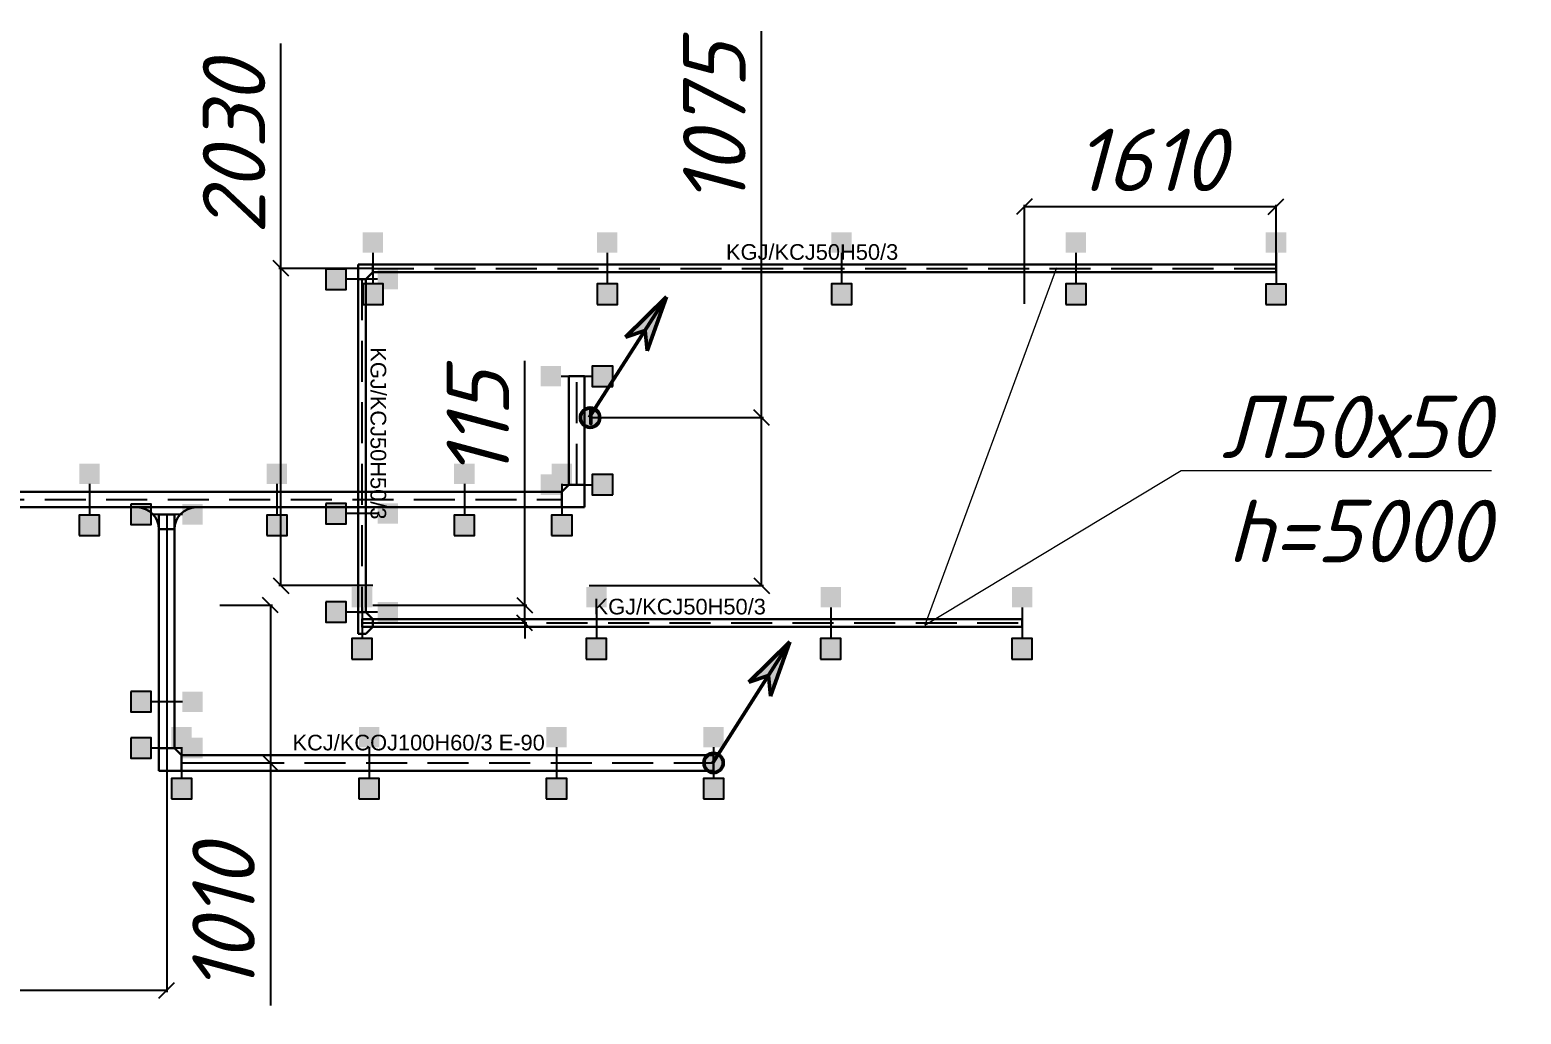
# Model space of a CAD drawing. Extents: x 221643 to 289394, y 86804 to 109436.
# Drawn here: x 252312 to 253267, y 102500 to 103130 of the extents above; entities that cross this region are included whole.
import ezdxf
from ezdxf import colors
from ezdxf.entities.mleader import LeaderData, LeaderLine
from ezdxf.math import Vec2, Vec3

# ---------------------------------------------------------------- set-up
doc = ezdxf.new("R2010")
doc.units = 0
doc.linetypes.add('DASHED2', pattern=[0.375, 0.25, -0.125])
doc.layers.get('Defpoints').update_dxf_attribs({"color": 140})
doc.layers.add('BAKS_opis', color=7, linetype='Continuous')
doc.layers.add("E_Прив'язки", color=24, linetype='Continuous')
for name, color, linetype, lineweight in [('E_Лотки', 5, 'Continuous', 30), ('E_Лотки_аварійні', 1, 'Continuous', 30), ('E_Позначення', 7, 'Continuous', 15), ('E_Щити', 1, 'Continuous', 50)]:
    doc.layers.add(name, color=color, linetype=linetype, lineweight=lineweight)
doc.layers.add('E_Лотки_опори_опуски', color=2, linetype='Continuous', plot=False)
doc.styles.add('GOST 2.304', font='isocpeui.ttf')
doc.styles.add('ROMANS', font='ROMANS')
doc.styles.get("Standard").update_dxf_attribs({"font": 'arial.ttf'})
doc.styles.add('ГОСТ 2.304', font='isocpeui.ttf')
doc.dimstyles.new('ISO-25', dxfattribs={"dimtxt": 2.5, "dimasz": 2.5, "dimexe": 1.25, "dimexo": 0.625, "dimtad": 1, "dimtxsty": 'Standard', "dimcen": 2.5, "dimadec": 0, "dimazin": 0, "dimtfac": 1, "dimtmove": 0, "dimatfit": 3, "dimfxl": 1, "dimarcsym": 0})

# ---------------------------------------------------------------- blocks, each defined once
blk = doc.blocks.new('*U15')
at = {"lineweight": -2}
h = blk.add_hatch(color=256, dxfattribs=at)
h.paths.add_polyline_path([(8.77, 16.13), (3.9, 10.61), (6.34, 11.65)])
h.paths.add_polyline_path([(8.77, 16.13), (6.34, 11.65), (6.79, 9.05)])
h = blk.add_hatch(color=256, dxfattribs=at)
edge = h.paths.add_edge_path()
edge.add_arc((0.07, 0), 1.28, 0, 360)
for p, q in [((0, 0), (8.77, 16.13)), ((8.77, 16.13), (3.9, 10.61)), ((8.77, 16.13), (6.79, 9.05)), ((3.9, 10.61), (6.34, 11.65)), ((6.34, 11.65), (6.79, 9.05))]:
    blk.add_line(p, q, dxfattribs=at)
blk.add_circle((0.11, 0), 1.24, dxfattribs=at)
blk = doc.blocks.new('A$C44C0357C')
at = {"linetype": 'Continuous'}
for p, q in [((0, 95), (50, 95)), ((0, 95), (0, 0)), ((95, 0), (0, 0)), ((50, 95), (95, 50)), ((95, 50), (95, 0))]:
    blk.add_line(p, q, dxfattribs=at)
blk = doc.blocks.new('KK___50')
at = {"xscale": 0.1, "yscale": 0.1, "zscale": 0.1, "rotation": 270}
blk.add_blockref('A$C44C0357C', (-2.5, 9.5), dxfattribs=at)
at = {"style": 'ROMANS', "flags": 9}
for tag, p in [('SYMBOL', (-1370.36, 2080.3)), ('NAME', (-1369.71, 2080.3)), ('TYP', (-1369.39, 2080.3)), ('LENGTH', (-1369.06, 2080.3)), ('ATT_1', (-1368.73, 2080.3)), ('ATT_2', (-1368.38, 2080.3)), ('ATT_3', (-1368.02, 2080.3)), ('ATT_4', (-1367.66, 2080.3)), ('ATT_5', (-1367.3, 2080.3)), ('LUSTRO', (-1366.93, 2080.3)), ('ID', (-1370.03, 2080.3)), ('P1', (-1366.58, 2080.3)), ('P2', (-1366.29, 2080.3)), ('AN', (-1365.99, 2080.3))]:
    blk.add_attdef(tag, p, '', height=0.3, rotation=90, dxfattribs=at)
blk = doc.blocks.new('A$C7FF703E6')
at = {"linetype": 'Continuous'}
for p, q in [((0, 145), (100, 145)), ((0, 145), (0, 0)), ((100, 145), (145, 100)), ((145, 100), (145, 0)), ((145, 0), (0, 0))]:
    blk.add_line(p, q, dxfattribs=at)
blk = doc.blocks.new('KK___100')
at = {"xscale": 0.1, "yscale": 0.1, "zscale": 0.1, "rotation": 270}
blk.add_blockref('A$C7FF703E6', (-5, 14.5), dxfattribs=at)
at = {"style": 'ROMANS', "flags": 9}
for tag, p in [('SYMBOL', (-1386.75, 2120.91)), ('ID', (-1386.41, 2120.91)), ('NAME', (-1386.1, 2120.91)), ('TYP', (-1385.77, 2120.91)), ('LENGTH', (-1385.44, 2120.91)), ('ATT_1', (-1385.11, 2120.91)), ('ATT_2', (-1384.76, 2120.91)), ('ATT_3', (-1384.4, 2120.91)), ('ATT_4', (-1384.05, 2120.91)), ('ATT_5', (-1383.68, 2120.91)), ('LUSTRO', (-1383.31, 2120.91)), ('P1', (-1382.96, 2120.91)), ('P2', (-1382.68, 2120.91)), ('AN', (-1382.37, 2120.91))]:
    blk.add_attdef(tag, p, '', height=0.3, rotation=90, dxfattribs=at)
blk = doc.blocks.new('BAKS_495')
at = {"layer": 'BAKS_opis', "linetype": 'DASHED2', "ltscale": 105}
blk.add_line((0, 0), (-0.9, 0), dxfattribs=at)
at = {"layer": 'E_Лотки_аварійні'}
for points in [[(0, -5), (-0.9, -5), (-0.9, 5), (0, 5)], [(0, 5), (-0.9, 5), (-0.9, -5), (0, -5)], [(0, 5), (-0.9, 5), (-0.9, 5), (0, 5)], [(0, -5), (-0.9, -5), (-0.9, -5), (0, -5)]]:
    blk.add_3dface(points, dxfattribs=at)
at = {"flags": 1}
for tag, p in [('LENGTH', (-9.5, 0)), ('ID', (-9.5, 5)), ('ATT_2', (-0.9, 0)), ('ATT_3', (-0.9, 0)), ('ATT_1', (-0.9, 0)), ('ATT_4', (-0.9, 0)), ('ATT_5', (-0.9, 0)), ('AN', (-0.9, 0)), ('TYP', (-0.9, 0)), ('P2X', (-0.9, 0)), ('P2Y', (-0.9, 0)), ('LUSTRO', (-0.9, 0)), ('NAME', (-0.9, 0)), ('P1X', (-0.9, 0)), ('P1Y', (-0.9, 0))]:
    blk.add_attdef(tag, p, '', height=2.5, dxfattribs=at)
at = {"layer": 'BAKS_opis', "flags": 1}
blk.add_attdef('SYMBOL', (-5.2, 8), '', height=10, rotation=360, dxfattribs=at)
blk = doc.blocks.new('BAKS_498')
at = {"layer": 'BAKS_opis', "linetype": 'DASHED2', "ltscale": 105}
blk.add_line((0, 0), (340.5, 0), dxfattribs=at)
at = {"layer": 'E_Лотки_аварійні'}
for points in [[(0, -5), (340.5, -5), (340.5, 5), (0, 5)], [(0, 5), (340.5, 5), (340.5, -5), (0, -5)], [(0, 5), (340.5, 5), (340.5, 5), (0, 5)], [(0, -5), (340.5, -5), (340.5, -5), (0, -5)]]:
    blk.add_3dface(points, dxfattribs=at)
at = {"flags": 1}
for tag, p in [('LENGTH', (-9.5, 0)), ('ID', (-9.5, 5)), ('ATT_2', (340.5, 0)), ('ATT_3', (340.5, 0)), ('ATT_1', (340.5, 0)), ('ATT_4', (340.5, 0)), ('ATT_5', (340.5, 0)), ('AN', (340.5, 0)), ('TYP', (340.5, 0)), ('P2X', (340.5, 0)), ('P2Y', (340.5, 0)), ('LUSTRO', (340.5, 0)), ('NAME', (340.5, 0)), ('P1X', (340.5, 0)), ('P1Y', (340.5, 0))]:
    blk.add_attdef(tag, p, '', height=2.5, dxfattribs=at)
at = {"layer": 'BAKS_opis'}
blk.add_attdef('SYMBOL', (71, 8), '', height=10, dxfattribs=at)
blk = doc.blocks.new('BAKS_499')
at = {"layer": 'BAKS_opis', "linetype": 'DASHED2', "ltscale": 105}
blk.add_line((0, 0), (0, -149.61), dxfattribs=at)
at = {"layer": 'E_Лотки_аварійні'}
for points in [[(-5, 0), (-5, -149.61), (5, -149.61), (5, 0)], [(-5, 0), (-5, -149.61), (-5, -149.61), (-5, 0)], [(5, 0), (5, -149.61), (-5, -149.61), (-5, 0)], [(5, 0), (5, -149.61), (5, -149.61), (5, 0)]]:
    blk.add_3dface(points, dxfattribs=at)
at = {"flags": 1}
for tag, p in [('LENGTH', (0, 0)), ('ID', (5, 0)), ('ATT_2', (0, -159.11)), ('ATT_3', (0, -159.11)), ('ATT_1', (0, -159.11)), ('ATT_4', (0, -159.11)), ('ATT_5', (0, -159.11)), ('AN', (0, -159.11)), ('TYP', (0, -159.11)), ('P2X', (0, -159.11)), ('P2Y', (0, -159.11)), ('NAME', (0, -159.11)), ('P1X', (0, -159.11)), ('P1Y', (0, -159.11))]:
    blk.add_attdef(tag, p, '', height=2.5, dxfattribs=at)
at = {"layer": 'BAKS_opis', "flags": 1}
blk.add_attdef('SYMBOL', (8, -79.55), '', height=10, rotation=270, dxfattribs=at)
blk = doc.blocks.new('BAKS_523')
at = {"layer": 'BAKS_opis', "linetype": 'DASHED2', "ltscale": 105}
blk.add_line((0, 0), (422.5, 0), dxfattribs=at)
at = {"layer": 'E_Лотки'}
for points in [[(0, -2.5), (422.5, -2.5), (422.5, 2.5), (0, 2.5)], [(0, 2.5), (422.5, 2.5), (422.5, -2.5), (0, -2.5)], [(0, 2.5), (422.5, 2.5), (422.5, 2.5), (0, 2.5)], [(0, -2.5), (422.5, -2.5), (422.5, -2.5), (0, -2.5)]]:
    blk.add_3dface(points, dxfattribs=at)
at = {"flags": 1}
for tag, p in [('LENGTH', (0, 0)), ('ID', (0, 2.5)), ('ATT_2', (422.5, 0)), ('ATT_3', (422.5, 0)), ('ATT_1', (422.5, 0)), ('ATT_4', (422.5, 0)), ('ATT_5', (422.5, 0)), ('AN', (422.5, 0)), ('TYP', (422.5, 0)), ('P2X', (422.5, 0)), ('P2Y', (422.5, 0)), ('LUSTRO', (422.5, 0)), ('NAME', (422.5, 0)), ('P1X', (422.5, 0)), ('P1Y', (422.5, 0))]:
    blk.add_attdef(tag, p, '', height=2.5, dxfattribs=at)
at = {"layer": 'BAKS_opis'}
blk.add_attdef('SYMBOL', (148.25, 5.5), '', height=10, dxfattribs=at)
blk = doc.blocks.new('A$C0E196AB9')
at = {"linetype": 'Continuous'}
for p, q in [((45, 95), (0, 50)), ((0, 50), (0, 0)), ((45, 95), (95, 95)), ((95, 95), (140, 50)), ((140, 50), (140, 0)), ((140, 0), (0, 0))]:
    blk.add_line(p, q, dxfattribs=at)
blk = doc.blocks.new('TK___50')
at = {"xscale": 0.1, "yscale": 0.1, "zscale": 0.1, "rotation": 270}
blk.add_blockref('A$C0E196AB9', (-2.5, 14), dxfattribs=at)
at = {"style": 'ROMANS', "flags": 9}
for tag, p in [('SYMBOL', (0.87, 12.1)), ('TYP', (0.87, 11.12)), ('ATT_1', (0.87, 10.46)), ('ATT_2', (0.87, 10.11)), ('ATT_3', (0.87, 9.75)), ('ATT_4', (0.87, 9.39)), ('ID', (0.87, 11.76)), ('NAME', (0.87, 11.45)), ('LENGTH', (0.87, 10.79)), ('ATT_5', (0.87, 9.03)), ('AN', (0.87, 7.72)), ('LUSTRO', (0.87, 8.66)), ('P1', (0.87, 8.31)), ('P2', (0.87, 8.03))]:
    blk.add_attdef(tag, p, '', height=0.3, dxfattribs=at)
blk = doc.blocks.new('BAKS_734')
at = {"layer": 'BAKS_opis', "linetype": 'DASHED2', "ltscale": 105}
blk.add_line((0, 0), (0, -213.05), dxfattribs=at)
at = {"layer": 'E_Лотки'}
for points in [[(-2.5, 0), (-2.5, -213.05), (2.5, -213.05), (2.5, 0)], [(-2.5, 0), (-2.5, -213.05), (-2.5, -213.05), (-2.5, 0)], [(2.5, 0), (2.5, -213.05), (-2.5, -213.05), (-2.5, 0)], [(2.5, 0), (2.5, -213.05), (2.5, -213.05), (2.5, 0)]]:
    blk.add_3dface(points, dxfattribs=at)
at = {"flags": 1}
for tag, p in [('LENGTH', (0, 0)), ('ID', (2.5, 0)), ('ATT_2', (0, -213.05)), ('ATT_3', (0, -213.05)), ('ATT_1', (0, -213.05)), ('ATT_4', (0, -213.05)), ('ATT_5', (0, -213.05)), ('AN', (0, -213.05)), ('TYP', (0, -213.05)), ('P2X', (0, -213.05)), ('P2Y', (0, -213.05)), ('LUSTRO', (0, -213.05)), ('NAME', (0, -213.05)), ('P1X', (0, -213.05)), ('P1Y', (0, -213.05))]:
    blk.add_attdef(tag, p, '', height=2.5, dxfattribs=at)
at = {"layer": 'BAKS_opis'}
blk.add_attdef('SYMBOL', (5.5, -43.53), '', height=10, rotation=270, dxfattribs=at)
blk = doc.blocks.new('BAKS_735')
at = {"layer": 'BAKS_opis', "linetype": 'DASHED2', "ltscale": 105}
blk.add_line((0, 0), (578.05, -0.01), dxfattribs=at)
at = {"layer": 'E_Лотки'}
for points in [[(0, -2.5), (578.05, -2.51), (578.05, 2.49), (0, 2.5)], [(0, 2.5), (578.05, 2.49), (578.05, -2.51), (0, -2.5)], [(0, 2.5), (578.05, 2.49), (578.05, 2.49), (0, 2.5)], [(0, -2.5), (578.05, -2.51), (578.05, -2.51), (0, -2.5)]]:
    blk.add_3dface(points, dxfattribs=at)
at = {"flags": 1}
for tag, p in [('LENGTH', (0, 0)), ('ID', (0, 2.5)), ('ATT_2', (578.05, -0.01)), ('ATT_3', (578.05, -0.01)), ('ATT_1', (578.05, -0.01)), ('ATT_4', (578.05, -0.01)), ('ATT_5', (578.05, -0.01)), ('AN', (578.05, -0.01)), ('TYP', (578.05, -0.01)), ('P2X', (578.05, -0.01)), ('P2Y', (578.05, -0.01)), ('LUSTRO', (578.05, -0.01)), ('NAME', (578.05, -0.01)), ('P1X', (578.05, -0.01)), ('P1Y', (578.05, -0.01))]:
    blk.add_attdef(tag, p, '', height=2.5, dxfattribs=at)
at = {"layer": 'BAKS_opis'}
blk.add_attdef('SYMBOL', (226.02, 5.49), '', height=10, rotation=359.99866, dxfattribs=at)
blk = doc.blocks.new('_None')
blk = doc.blocks.new('_Oblique')
at = {"color": 0, "linetype": 'ByBlock', "lineweight": -2}
blk.add_line((-0.5, -0.5), (0.5, 0.5), dxfattribs=at)
blk = doc.blocks.new('*D402')
at = {"layer": 'Defpoints', "color": 0, "transparency": 16777216}
for p in [(252399.66, 102820.02), (251859.66, 102736.42), (251859.66, 102515.26)]:
    blk.add_point(p, dxfattribs=at)
at = {"layer": "E_Прив'язки", "color": 0, "lineweight": -2, "transparency": 16777216}
for p, q in [((252399.66, 102820.02), (252399.66, 102514.01)), ((251859.66, 102736.42), (251859.66, 102514.01)), ((252399.66, 102515.26), (251859.66, 102515.26))]:
    blk.add_line(p, q, dxfattribs=at)
at = {"layer": "E_Прив'язки", "color": 0, "lineweight": -2, "transparency": 16777216, "xscale": 10, "yscale": 10, "zscale": 10, "rotation": 180}
blk.add_blockref('_Oblique', (251859.66, 102515.26), dxfattribs=at)
at = {"layer": "E_Прив'язки", "color": 0, "lineweight": -2, "transparency": 16777216, "xscale": 10, "yscale": 10, "zscale": 10}
blk.add_blockref('_Oblique', (252399.66, 102515.26), dxfattribs=at)
at = {"layer": "E_Прив'язки", "color": 0, "transparency": 16777216, "insert": (252129.66, 102545.26), "char_height": 40, "attachment_point": 5, "style": 'GOST 2.304', "bg_fill": 3, "box_fill_scale": 1.1, "bg_fill_color": 256, "bg_fill_true_color": 13158600, "bg_fill_transparency": 0}
blk.add_mtext('5400', dxfattribs=at)
blk = doc.blocks.new('*D403')
at = {"layer": 'Defpoints', "color": 0, "transparency": 16777216}
for p in [(252433.61, 102761.89), (252466.04, 102761.89), (252409.16, 102660.91)]:
    blk.add_point(p, dxfattribs=at)
at = {"layer": "E_Прив'язки", "color": 0, "lineweight": -2, "transparency": 16777216}
for p, q in [((252433.61, 102761.89), (252467.29, 102761.89)), ((252466.04, 102761.89), (252466.04, 102660.91)), ((252409.16, 102660.91), (252467.29, 102660.91)), ((252466.04, 102660.91), (252466.04, 102505.59))]:
    blk.add_line(p, q, dxfattribs=at)
at = {"layer": "E_Прив'язки", "color": 0, "lineweight": -2, "transparency": 16777216, "xscale": 10, "yscale": 10, "zscale": 10}
for p, rotation in [((252466.04, 102761.89), 90), ((252466.04, 102660.91), 270)]:
    blk.add_blockref('_Oblique', p, dxfattribs=dict(at, rotation=rotation))
at = {"layer": "E_Прив'язки", "color": 0, "transparency": 16777216, "insert": (252436.04, 102560.58), "char_height": 40, "attachment_point": 5, "rotation": 90, "style": 'GOST 2.304', "bg_fill": 3, "box_fill_scale": 1.1, "bg_fill_color": 256, "bg_fill_true_color": 13158600, "bg_fill_transparency": 0}
blk.add_mtext('1010', dxfattribs=at)
blk = doc.blocks.new('*D404')
at = {"layer": 'Defpoints', "color": 0, "transparency": 16777216}
for p in [(252531.66, 102761.89), (252628.81, 102761.89), (252531.66, 102750.46)]:
    blk.add_point(p, dxfattribs=at)
at = {"layer": "E_Прив'язки", "color": 0, "lineweight": -2, "transparency": 16777216}
for p, q in [((252628.81, 102761.89), (252628.81, 102918.24)), ((252531.66, 102761.89), (252630.06, 102761.89)), ((252628.81, 102750.46), (252628.81, 102761.89)), ((252531.66, 102750.46), (252630.06, 102750.46)), ((252628.81, 102750.46), (252628.81, 102740.46))]:
    blk.add_line(p, q, dxfattribs=at)
at = {"layer": "E_Прив'язки", "color": 0, "lineweight": -2, "transparency": 16777216, "xscale": 10, "yscale": 10, "zscale": 10}
for p, rotation in [((252628.81, 102761.89), 270), ((252628.81, 102750.46), 90)]:
    blk.add_blockref('_Oblique', p, dxfattribs=dict(at, rotation=rotation))
at = {"layer": "E_Прив'язки", "color": 0, "transparency": 16777216, "insert": (252598.81, 102877.18), "char_height": 40, "attachment_point": 5, "rotation": 90, "style": 'GOST 2.304', "bg_fill": 3, "box_fill_scale": 1.1, "bg_fill_color": 256, "bg_fill_true_color": 13158600, "bg_fill_transparency": 0}
blk.add_mtext('115', dxfattribs=at)
blk = doc.blocks.new('*D405')
at = {"layer": 'Defpoints', "color": 0, "transparency": 16777216}
for p in [(252531.61, 102977.51), (252472.72, 102774.39), (252531.61, 102774.39)]:
    blk.add_point(p, dxfattribs=at)
at = {"layer": "E_Прив'язки", "color": 0, "lineweight": -2, "transparency": 16777216}
for p, q in [((252472.72, 102977.51), (252472.72, 103121.48)), ((252531.61, 102977.51), (252471.47, 102977.51)), ((252472.72, 102774.39), (252472.72, 102977.51)), ((252531.61, 102774.39), (252471.47, 102774.39))]:
    blk.add_line(p, q, dxfattribs=at)
at = {"layer": "E_Прив'язки", "color": 0, "lineweight": -2, "transparency": 16777216, "xscale": 10, "yscale": 10, "zscale": 10}
for p, rotation in [((252472.72, 102977.51), 90), ((252472.72, 102774.39), 270)]:
    blk.add_blockref('_Oblique', p, dxfattribs=dict(at, rotation=rotation))
at = {"layer": "E_Прив'язки", "color": 0, "transparency": 16777216, "insert": (252442.72, 103054.5), "char_height": 40, "attachment_point": 5, "rotation": 90, "style": 'GOST 2.304', "bg_fill": 3, "box_fill_scale": 1.1, "bg_fill_color": 256, "bg_fill_true_color": 13158600, "bg_fill_transparency": 0}
blk.add_mtext('2030', dxfattribs=at)
blk = doc.blocks.new('*D406')
at = {"layer": 'Defpoints', "color": 0, "transparency": 16777216}
for p in [(252948.66, 103016.94), (253109.66, 102977.5), (252948.66, 102954.91)]:
    blk.add_point(p, dxfattribs=at)
at = {"layer": "E_Прив'язки", "color": 0, "lineweight": -2, "transparency": 16777216}
for p, q in [((252948.66, 102954.91), (252948.66, 103018.19)), ((253109.66, 103016.94), (252948.66, 103016.94)), ((253109.66, 102977.5), (253109.66, 103018.19))]:
    blk.add_line(p, q, dxfattribs=at)
at = {"layer": "E_Прив'язки", "color": 0, "lineweight": -2, "transparency": 16777216, "xscale": 10, "yscale": 10, "zscale": 10, "rotation": 180}
blk.add_blockref('_Oblique', (252948.66, 103016.94), dxfattribs=at)
at = {"layer": "E_Прив'язки", "color": 0, "lineweight": -2, "transparency": 16777216, "xscale": 10, "yscale": 10, "zscale": 10}
blk.add_blockref('_Oblique', (253109.66, 103016.94), dxfattribs=at)
at = {"layer": "E_Прив'язки", "color": 0, "transparency": 16777216, "insert": (253029.16, 103046.94), "char_height": 40, "attachment_point": 5, "style": 'GOST 2.304', "bg_fill": 3, "box_fill_scale": 1.1, "bg_fill_color": 256, "bg_fill_true_color": 13158600, "bg_fill_transparency": 0}
blk.add_mtext('1610', dxfattribs=at)
blk = doc.blocks.new('*D407')
at = {"layer": 'Defpoints', "color": 0, "transparency": 16777216}
for p in [(252670.11, 102881.95), (252670.11, 102774.39), (252780.4, 102774.39)]:
    blk.add_point(p, dxfattribs=at)
at = {"layer": "E_Прив'язки", "color": 0, "lineweight": -2, "transparency": 16777216}
for p, q in [((252780.4, 102881.95), (252780.4, 103129.38)), ((252670.11, 102881.95), (252781.65, 102881.95)), ((252780.4, 102774.39), (252780.4, 102881.95)), ((252670.11, 102774.39), (252781.65, 102774.39))]:
    blk.add_line(p, q, dxfattribs=at)
at = {"layer": "E_Прив'язки", "color": 0, "lineweight": -2, "transparency": 16777216, "xscale": 10, "yscale": 10, "zscale": 10}
for p, rotation in [((252780.4, 102881.95), 90), ((252780.4, 102774.39), 270)]:
    blk.add_blockref('_Oblique', p, dxfattribs=dict(at, rotation=rotation))
at = {"layer": "E_Прив'язки", "color": 0, "transparency": 16777216, "insert": (252750.14, 103069.67), "char_height": 40, "attachment_point": 5, "rotation": 90, "style": 'GOST 2.304', "bg_fill": 3, "box_fill_scale": 1.1, "bg_fill_color": 256, "bg_fill_true_color": 13158600, "bg_fill_transparency": 0}
blk.add_mtext('1075', dxfattribs=at)
blk = doc.blocks.new('A$C4863500E')
at = {"linetype": 'Continuous'}
for p, q in [((380, 140), (0, 140)), ((240, 0), (140, 0))]:
    blk.add_line(p, q, dxfattribs=at)
for centre, start, end in [((0, 0), 0, 90), ((380, 0), 90, 180)]:
    blk.add_arc(centre, 140, start, end, dxfattribs=at)
blk = doc.blocks.new('TKD___100')
at = {"xscale": 0.1, "yscale": 0.1, "zscale": 0.1}
blk.add_blockref('A$C4863500E', (-19, -14), dxfattribs=at)
at = {"style": 'ROMANS', "flags": 9}
for tag, p in [('SYMBOL', (4.95, 15.01)), ('TYP', (4.95, 14.03)), ('ATT_1', (4.95, 13.37)), ('ATT_2', (4.95, 13.02)), ('ATT_3', (4.95, 12.67)), ('ATT_4', (4.95, 12.31)), ('ATT_5', (4.95, 11.94)), ('AN', (4.95, 10.64)), ('ID', (4.95, 14.67)), ('NAME', (4.95, 14.36)), ('LENGTH', (4.95, 13.71)), ('LUSTRO', (4.95, 11.58)), ('P1', (4.95, 11.23)), ('P2', (4.95, 10.94))]:
    blk.add_attdef(tag, p, '', height=0.3, dxfattribs=at)
blk = doc.blocks.new('BAKS_1706')
at = {"layer": 'BAKS_opis', "linetype": 'DASHED2', "ltscale": 105}
blk.add_line((0, 0), (0, 69.42), dxfattribs=at)
at = {"layer": 'E_Лотки_аварійні'}
for points in [[(5, 0), (5, 69.42), (-5, 69.42), (-5, 0)], [(-5, 0), (-5, 69.42), (5, 69.42), (5, 0)], [(-5, 0), (-5, 69.42), (-5, 69.42), (-5, 0)], [(5, 0), (5, 69.42), (5, 69.42), (5, 0)]]:
    blk.add_3dface(points, dxfattribs=at)
at = {"flags": 1}
for tag, p in [('ATT_2', (0, 69.42)), ('ATT_3', (0, 69.42)), ('ATT_1', (0, 69.42)), ('ATT_4', (0, 69.42)), ('ATT_5', (0, 69.42)), ('AN', (0, 69.42)), ('TYP', (0, 69.42)), ('P2X', (0, 69.42)), ('P2Y', (0, 69.42)), ('LUSTRO', (0, 69.42)), ('NAME', (0, 69.42)), ('P1X', (0, 69.42)), ('P1Y', (0, 69.42)), ('ID', (-5, 0)), ('LENGTH', (0, 0))]:
    blk.add_attdef(tag, p, '', height=2.5, dxfattribs=at)
at = {"layer": 'BAKS_opis', "flags": 1}
blk.add_attdef('SYMBOL', (-8, 34.71), '', height=10, rotation=90, dxfattribs=at)
blk = doc.blocks.new('podpora_200')
for points in [[(-6.53, 10), (0, 10), (6.53, 10), (6.53, 23.06), (-6.53, 23.06)], [(-6.53, -23.06), (6.53, -23.06), (6.53, -10), (-6.53, -10)]]:
    blk.add_hatch(color=256).paths.add_polyline_path(points)
blk.add_line((0, 10), (0, -10))
blk.add_lwpolyline([(-6.53, -23.06), (6.53, -23.06), (6.53, -10), (-6.53, -10)], close=True)
at = {"style": 'ROMANS', "flags": 9}
for tag, p in [('ELEM', (3.29, 10.49)), ('SYMBOL', (3.32, 14.86)), ('TYP', (3.32, 13.88)), ('ATT_1', (3.32, 13.22)), ('ATT_2', (3.32, 12.87)), ('ATT_3', (3.32, 12.52)), ('ATT_4', (3.32, 12.16)), ('ATT_5', (3.32, 11.79)), ('AN', (3.32, 10.83)), ('ID', (3.32, 14.52)), ('NAME', (3.32, 14.21)), ('LENGTH', (3.32, 13.56)), ('P1', (3.32, 11.42)), ('P2', (3.32, 11.14))]:
    blk.add_attdef(tag, p, '', height=0.3, dxfattribs=at)
blk = doc.blocks.new('BAKS_1794')
at = {"layer": 'BAKS_opis', "linetype": 'DASHED2', "ltscale": 105}
blk.add_line((0, 0), (1275.97, 0), dxfattribs=at)
at = {"layer": 'E_Лотки_аварійні'}
for points in [[(0, -5), (1275.97, -5), (1275.97, 5), (0, 5)], [(0, 5), (1275.97, 5), (1275.97, -5), (0, -5)], [(0, 5), (1275.97, 5), (1275.97, 5), (0, 5)], [(0, -5), (1275.97, -5), (1275.97, -5), (0, -5)]]:
    blk.add_3dface(points, dxfattribs=at)
at = {"flags": 1}
for tag, p in [('LENGTH', (0, 0)), ('ID', (0, 5)), ('ATT_2', (1275.97, 0)), ('ATT_3', (1275.97, 0)), ('ATT_1', (1275.97, 0)), ('ATT_4', (1275.97, 0)), ('ATT_5', (1275.97, 0)), ('AN', (1275.97, 0)), ('TYP', (1275.97, 0)), ('P2X', (1275.97, 0)), ('P2Y', (1275.97, 0)), ('LUSTRO', (1275.97, 0)), ('NAME', (1275.97, 0)), ('P1X', (1275.97, 0)), ('P1Y', (1275.97, 0))]:
    blk.add_attdef(tag, p, '', height=2.5, dxfattribs=at)
at = {"layer": 'BAKS_opis'}
blk.add_attdef('SYMBOL', (543.48, 8), '', height=10, rotation=360, dxfattribs=at)

msp = doc.modelspace()

# ---------------------------------------------------------------- block references
at = {"layer": 'E_Лотки'}
for name, p in [('BAKS_735', (252531.6135, 102977.514)), ('BAKS_734', (252524.6135, 102970.514)), ('BAKS_523', (252524.6584, 102750.4605))]:
    msp.add_blockref(name, p, dxfattribs=at).add_auto_attribs({'SYMBOL': 'KGJ/KCJ50H50/3'})
msp.add_blockref('KK___50', (252524.6135, 102970.514), dxfattribs=at)
at = {"layer": 'E_Лотки', "color": 6}
msp.add_blockref('TK___50', (252524.6584, 102743.4605), dxfattribs=at)
at = {"layer": 'E_Лотки_аварійні'}
for name, p in [('BAKS_495', (252671.5688, 102882.8281)), ('BAKS_499', (252399.6584, 102820.0159))]:
    msp.add_blockref(name, p, dxfattribs=at)
at = {"layer": 'E_Лотки_аварійні', "xscale": -1, "rotation": 269.9999999999993}
msp.add_blockref('KK___100', (252652.5688, 102829.5159), dxfattribs=at)
at = {"layer": 'E_Лотки_аварійні'}
msp.add_blockref('BAKS_498', (252409.1584, 102660.909), dxfattribs=at).add_auto_attribs({'SYMBOL': 'KCJ/KCOJ100H60/3 E-90'})
at = {"layer": 'E_Лотки_опори_опуски', "rotation": 359.9986591111601}
msp.add_blockref('podpora_200', (252831.6135, 102977.507), dxfattribs=at)
at = {"layer": 'E_Лотки_опори_опуски'}
for p in [(252652.5688, 102829.5159), (252824.6584, 102750.4605), (252947.1584, 102750.4605), (252529.1584, 102660.909), (252649.1584, 102660.909), (252749.6584, 102660.909)]:
    msp.add_blockref('podpora_200', p, dxfattribs=at)
at = {"layer": 'E_Щити', "xscale": 5.000000000000003, "yscale": 5.000000000000003, "zscale": 5.000000000000003, "rotation": 355.953213338055}
for p in [(252670.1138, 102881.9546), (252749.1002, 102660.9546)]:
    msp.add_blockref('*U15', p, dxfattribs=at)

# ---------------------------------------------------------------- next in the draw order: dimensions: what is measured, and where the dimension line sits
at = {"layer": "E_Прив'язки"}
for base, p1, p2, picture, middle in [((252780.3967, 102774.3928), (252670.1138, 102881.9546), (252670.1138, 102774.3928), '*D407', (252780.3967, 103069.6701)), ((252628.8111, 102761.8928), (252531.6584, 102750.4605), (252531.6584, 102761.8928), '*D404', (252628.8111, 102877.1802))]:
    dim = msp.add_linear_dim(base=base, p1=p1, p2=p2, angle=90, dimstyle='ISO-25', override={"dimtxt": 40, "dimasz": 10, "dimexo": 0, "dimgap": 10, "dimlfac": 10, "dimrnd": 5, "dimtxsty": 'GOST 2.304', "dimblk1": 'Oblique', "dimblk2": 'Oblique', "dimsah": 1, "dimfxl": 1.25, "dimtfill": 1}, dxfattribs=at)
    dim.commit()
    dim.dimension.update_dxf_attribs({"geometry": picture, "text_midpoint": middle, "dimtype": 160})
for base, p1, p2, picture, middle in [((252948.65842, 103016.93603), (253109.6609, 102977.50046), (252948.65842, 102954.90902), '*D406', (253029.15966, 103046.93603)), ((251859.6584, 102515.2607), (252399.6584, 102820.0159), (251859.6584, 102736.4179), '*D402', (252129.6584, 102545.2607))]:
    dim = msp.add_linear_dim(base=base, p1=p1, p2=p2, dimstyle='ISO-25', override={"dimtxt": 40, "dimasz": 10, "dimexo": 0, "dimgap": 10, "dimlfac": 10, "dimrnd": 5, "dimtxsty": 'GOST 2.304', "dimblk1": 'Oblique', "dimblk2": 'Oblique', "dimsah": 1, "dimfxl": 1.25, "dimtfill": 1}, dxfattribs=at)
    dim.commit()
    dim.dimension.update_dxf_attribs({"geometry": picture, "text_midpoint": middle})

# ---------------------------------------------------------------- next in the draw order: block references
at = {"layer": 'E_Лотки_аварійні'}
msp.add_blockref('BAKS_1706', (252662.0688, 102839.0159), dxfattribs=at)
at = {"layer": 'E_Лотки_опори_опуски'}
for p, rotation in [((252681.6135, 102977.5105), 359.9986591111601), ((252981.6135, 102977.5035), 359.9986591111601), ((253109.6609, 102977.5005), 359.9986591111601), ((252662.0688, 102908.4354), 90), ((252662.0688, 102839.0159), 90), ((252524.6135, 102757.4605), 270)]:
    msp.add_blockref('podpora_200', p, dxfattribs=dict(at, rotation=rotation))
for p in [(252350.1624, 102829.5159), (252590.1624, 102829.5159), (252674.6584, 102750.4605)]:
    msp.add_blockref('podpora_200', p, dxfattribs=at)

# ---------------------------------------------------------------- next in the draw order: dimensions: what is measured, and where the dimension line sits
at = {"layer": "E_Прив'язки"}
dim = msp.add_linear_dim(base=(252466.0443, 102761.8928), p1=(252409.1584, 102660.909), p2=(252433.6084, 102761.8928), angle=90, dimstyle='ISO-25', override={"dimtxt": 40, "dimasz": 10, "dimexo": 0, "dimgap": 10, "dimlfac": 10, "dimrnd": 5, "dimtxsty": 'GOST 2.304', "dimblk1": 'Oblique', "dimblk2": 'Oblique', "dimsah": 1, "dimfxl": 1.25, "dimtfill": 1}, dxfattribs=at)
dim.commit()
dim.dimension.update_dxf_attribs({"geometry": '*D403', "text_midpoint": (252466.0443, 102560.5786), "dimtype": 160})

# ---------------------------------------------------------------- next in the draw order: block references
at = {"layer": 'E_Лотки_аварійні', "xscale": -1, "rotation": 180}
msp.add_blockref('KK___100', (252399.6584, 102670.409), dxfattribs=at)
at = {"layer": 'E_Лотки_опори_опуски', "rotation": 270}
for p in [(252399.6584, 102700.0159), (252399.6584, 102670.409)]:
    msp.add_blockref('podpora_200', p, dxfattribs=at)
at = {"layer": 'E_Лотки_опори_опуски'}
msp.add_blockref('podpora_200', (252409.1584, 102660.909), dxfattribs=at)

# ---------------------------------------------------------------- next in the draw order: dimensions: what is measured, and where the dimension line sits
at = {"layer": "E_Прив'язки"}
dim = msp.add_linear_dim(base=(252472.7191, 102774.3928), p1=(252531.6135, 102977.514), p2=(252531.6135, 102774.3928), angle=90, dimstyle='ISO-25', override={"dimtxt": 40, "dimasz": 10, "dimexo": 0, "dimgap": 10, "dimlfac": 10, "dimrnd": 5, "dimtxsty": 'GOST 2.304', "dimblk1": 'Oblique', "dimblk2": 'Oblique', "dimsah": 1, "dimfxl": 1.25, "dimtfill": 1}, dxfattribs=at)
dim.commit()
dim.dimension.update_dxf_attribs({"geometry": '*D405', "text_midpoint": (252472.7191, 103054.4988), "dimtype": 160})

# ---------------------------------------------------------------- next in the draw order: leaders
at = {"layer": 'E_Позначення'}
ml = msp.add_multileader_mtext('Standard', dxfattribs=at)
ml.set_content('Л50х50\\Ph=5000', color=256, style='ГОСТ 2.304')
ml.set_leader_properties(color=256, linetype='ByLayer', lineweight=-1)
ml.set_arrow_properties(name='NONE')
ml.build(insert=Vec2(0, 0))
ml.multileader.update_dxf_attribs({"has_dogleg": 0, "text_left_attachment_type": 6, "text_right_attachment_type": 6, "dogleg_length": 0, "arrow_head_size": 0.1})
ctx = ml.context
ctx.base_point, ctx.char_height, ctx.arrow_head_size, ctx.landing_gap_size, ctx.plane_origin = Vec3(253049.025, 102848.0248), 40, 0.1, 10, Vec3(254968.9997, 102552.9826)
ctx.left_attachment, ctx.right_attachment, ctx.text_align_type = 6, 6, 2
notes = []
notes.append((ctx, [(0, (1, 1, 0), (253049.025, 102848.0248), (1, 0), 0, [(1, [(252969.1694, 102977.899), (252884.8405, 102748.9964)], 0, [])])]))
ctx.mtext.insert, ctx.mtext.alignment, ctx.mtext.flow_direction = Vec3(253246.5704, 102896.0248), 3, 5
ctx.mtext.has_bg_fill, ctx.mtext.bg_color, ctx.mtext.bg_scale_factor, ctx.mtext.bg_transparency, ctx.mtext.use_window_bg_color = 1, -1027028792, 1.5, 0, 1
for ctx, leaders in notes:
    for number, flags, end, landing, length, lines in leaders:
        leader = LeaderData()
        leader.index, (leader.has_last_leader_line, leader.has_dogleg_vector, leader.attachment_direction) = number, flags
        leader.last_leader_point, leader.dogleg_vector, leader.dogleg_length = Vec3(end), Vec3(landing), length
        for number, points, colour, breaks in lines:
            line = LeaderLine()
            line.index, line.vertices, line.color, line.breaks = number, Vec3.list(points), colors.encode_raw_color(colour), breaks
            leader.lines.append(line)
        ctx.leaders.append(leader)

# ---------------------------------------------------------------- next in the draw order: block references
at = {"layer": 'E_Лотки_аварійні'}
msp.add_blockref('BAKS_1794', (251376.5991, 102829.5159), dxfattribs=at).add_auto_attribs({'SYMBOL': 'KCJ/KCOJ100H60/3 E-90'})
msp.add_blockref('TKD___100', (252399.6584, 102824.5159), dxfattribs=at)
at = {"layer": 'E_Лотки_опори_опуски'}
for p, rotation in [((252531.6135, 102977.514), 359.9986591111601), ((252524.6135, 102970.514), 270), ((252399.6584, 102820.0159), 270), ((252524.6135, 102820.514), 270)]:
    msp.add_blockref('podpora_200', p, dxfattribs=dict(at, rotation=rotation))
for p in [(252470.1624, 102829.5159), (252524.6584, 102750.4605)]:
    msp.add_blockref('podpora_200', p, dxfattribs=at)

doc.saveas('drawing.dxf')
